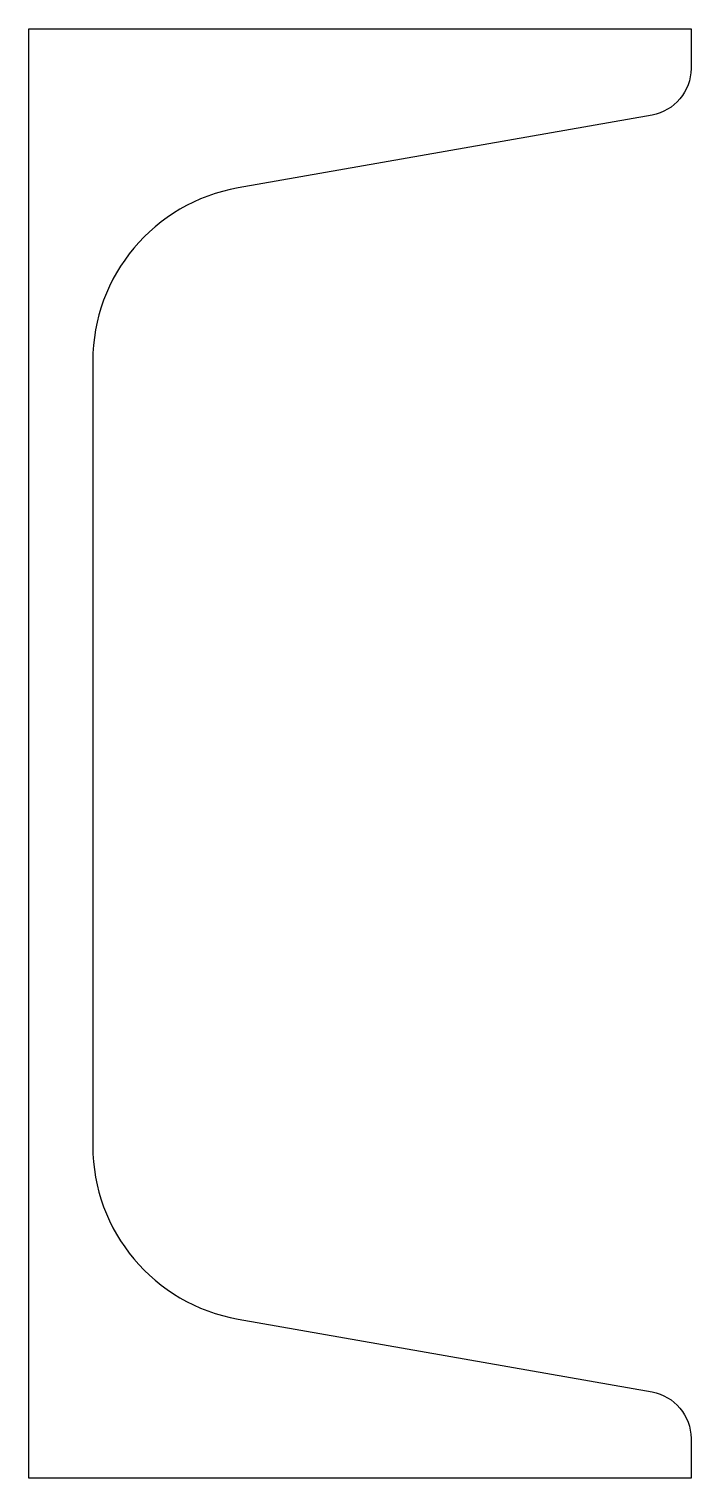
# Model space of a CAD drawing. Header units: inches. Extents: x -0.69 to 0.69, y -1.5 to 1.5.
import ezdxf

# ---------------------------------------------------------------- set-up
doc = ezdxf.new("R2010")
doc.units = ezdxf.units.IN
doc.layers.add('steel', color=7, linetype='Continuous')

msp = doc.modelspace()

# ---------------------------------------------------------------- linework, layer by layer
at = {"layer": 'steel'}
msp.add_lwpolyline([(0.685, 1.5), (0.685, 1.4181, -0.36397), (0.6043, 1.3219), (-0.2523, 1.1709, 0.36397), (-0.553, 0.8125), (-0.553, -0.8125, 0.36397), (-0.2523, -1.1709), (0.6043, -1.3219, -0.36397), (0.685, -1.4181), (0.685, -1.5), (-0.685, -1.5), (-0.685, 1.5)], format="xyb", close=True, dxfattribs=at)

doc.saveas('drawing.dxf')
